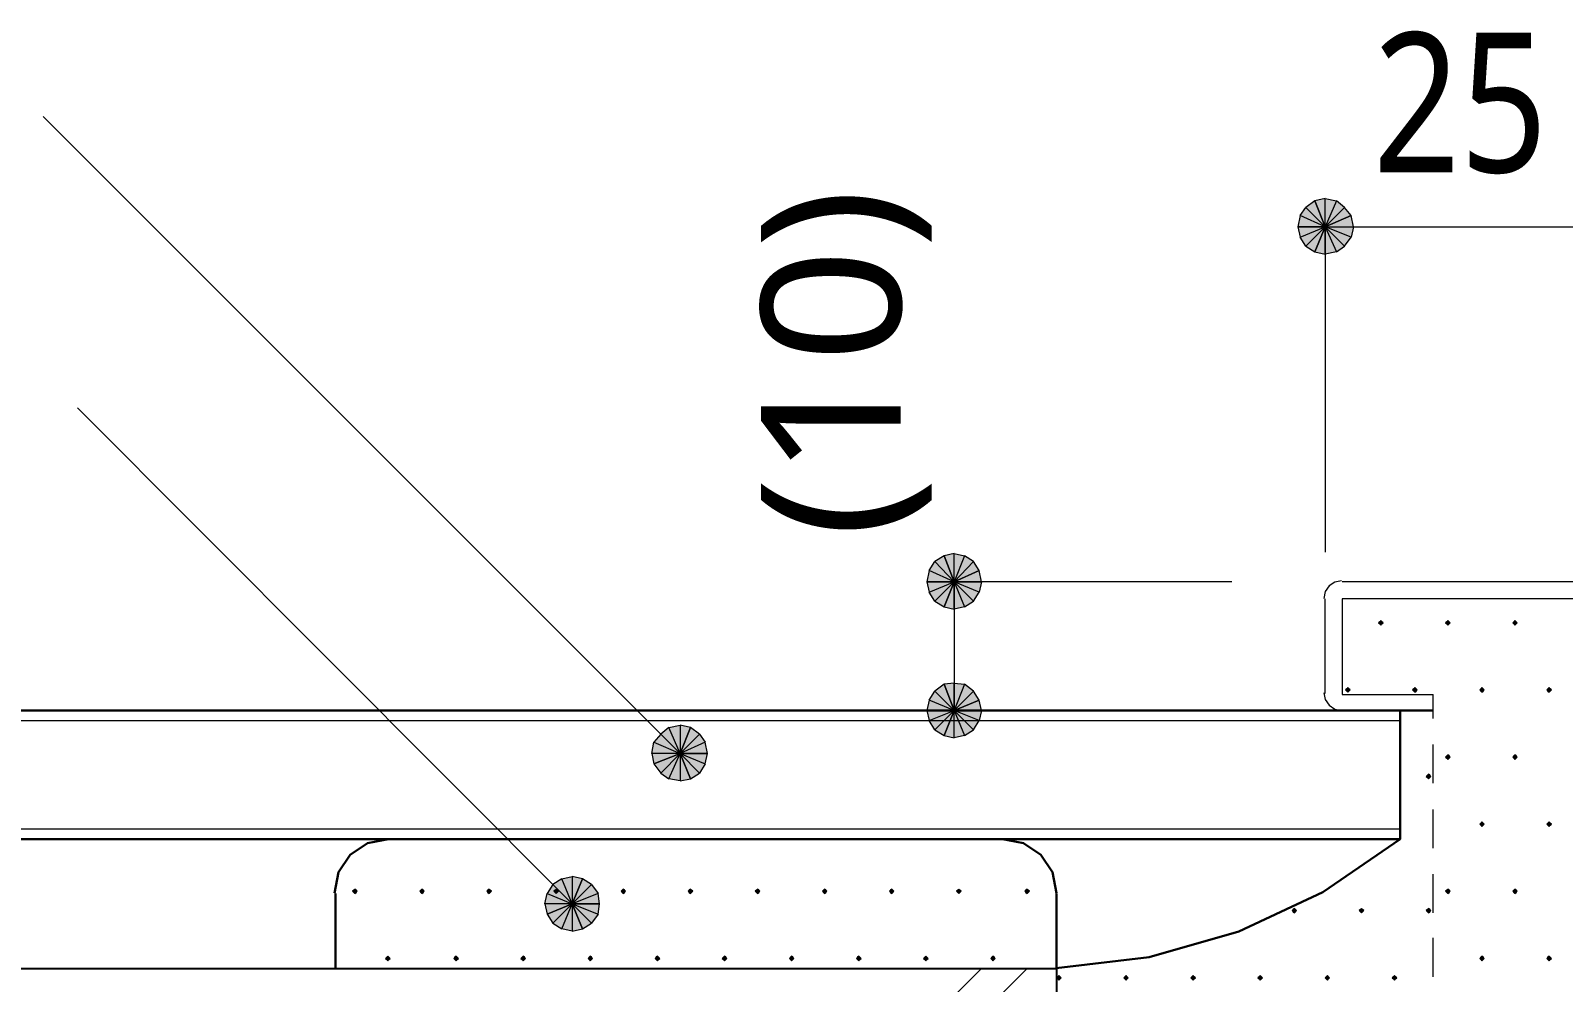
# Model space of a CAD drawing. Header units: millimetres. Extents: x 0 to 420, y 0 to 297.
# Drawn here: x 234.17 to 262.69, y 236.16 to 253.86 of the extents above; entities that cross this region are included whole.
import ezdxf
from ezdxf.enums import TextEntityAlignment as Align

# ---------------------------------------------------------------- set-up
doc = ezdxf.new("R2010")
doc.units = ezdxf.units.MM
doc.styles.add('kst32b', font='NotoSansJP-Variable.ttf')

msp = doc.modelspace()

# ---------------------------------------------------------------- hatches: boundary and pattern name
h = msp.add_hatch(color=7)
h.paths.add_polyline_path([(258.614, 250.571), (258.466, 250.698), (258.254, 250.211), (258.614, 250.571)])
h.paths.add_polyline_path([(258.466, 250.698), (258.254, 250.211), (258.254, 250.74), (258.466, 250.698)])
h.paths.add_polyline_path([(258.254, 250.211), (258.254, 250.74), (258.064, 250.698), (258.254, 250.211)])
h = msp.add_hatch(color=7)
h.paths.add_polyline_path([(258.064, 250.698), (257.895, 250.571), (258.254, 250.211), (258.064, 250.698)])
h.paths.add_polyline_path([(257.895, 250.571), (258.254, 250.211), (257.789, 250.423), (257.895, 250.571)])
h.paths.add_polyline_path([(258.254, 250.211), (257.789, 250.423), (257.746, 250.211), (258.254, 250.211)])
for points in [[(258.741, 250.423), (258.614, 250.571), (258.254, 250.211), (258.741, 250.423)], [(251.82, 243.819), (251.714, 243.988), (251.354, 243.607), (251.82, 243.819)], [(259.292, 242.887), (259.271, 242.866), (259.249, 242.845), (259.271, 242.824), (259.292, 242.803), (259.313, 242.824), (259.334, 242.845), (259.313, 242.866), (259.292, 242.887)], [(260.541, 242.887), (260.519, 242.866), (260.498, 242.845), (260.519, 242.824), (260.541, 242.803), (260.562, 242.824), (260.583, 242.845), (260.562, 242.866), (260.541, 242.887)], [(261.789, 242.887), (261.768, 242.866), (261.747, 242.845), (261.768, 242.824), (261.789, 242.803), (261.811, 242.824), (261.832, 242.845), (261.811, 242.866), (261.789, 242.887)], [(258.678, 241.639), (258.657, 241.617), (258.636, 241.596), (258.657, 241.575), (258.678, 241.554), (258.699, 241.575), (258.72, 241.596), (258.699, 241.617), (258.678, 241.639)], [(259.927, 241.639), (259.905, 241.617), (259.884, 241.596), (259.905, 241.575), (259.927, 241.554), (259.948, 241.575), (259.969, 241.596), (259.948, 241.617), (259.927, 241.639)], [(261.175, 241.639), (261.154, 241.617), (261.133, 241.596), (261.154, 241.575), (261.175, 241.554), (261.197, 241.575), (261.218, 241.596), (261.197, 241.617), (261.175, 241.639)], [(262.424, 241.639), (262.403, 241.617), (262.382, 241.596), (262.403, 241.575), (262.424, 241.554), (262.446, 241.575), (262.467, 241.596), (262.446, 241.617), (262.424, 241.639)], [(251.82, 241.406), (251.714, 241.575), (251.354, 241.215), (251.82, 241.406)], [(245.766, 240.221), (245.893, 240.051), (246.253, 240.411), (245.766, 240.221)], [(260.541, 240.39), (260.519, 240.369), (260.498, 240.347), (260.519, 240.326), (260.541, 240.305), (260.562, 240.326), (260.583, 240.347), (260.562, 240.369), (260.541, 240.39)], [(261.789, 240.39), (261.768, 240.369), (261.747, 240.347), (261.768, 240.326), (261.789, 240.305), (261.811, 240.326), (261.832, 240.347), (261.811, 240.369), (261.789, 240.39)], [(260.181, 240.03), (260.16, 240.009), (260.138, 239.988), (260.16, 239.966), (260.181, 239.945), (260.202, 239.966), (260.223, 239.988), (260.202, 240.009), (260.181, 240.03)], [(261.175, 239.141), (261.154, 239.12), (261.133, 239.099), (261.154, 239.078), (261.175, 239.056), (261.197, 239.078), (261.218, 239.099), (261.197, 239.12), (261.175, 239.141)], [(262.424, 239.141), (262.403, 239.12), (262.382, 239.099), (262.403, 239.078), (262.424, 239.056), (262.446, 239.078), (262.467, 239.099), (262.446, 239.12), (262.424, 239.141)], [(240.199, 237.892), (240.178, 237.871), (240.157, 237.85), (240.178, 237.829), (240.199, 237.807), (240.221, 237.829), (240.242, 237.85), (240.221, 237.871), (240.199, 237.892)], [(241.448, 237.892), (241.427, 237.871), (241.406, 237.85), (241.427, 237.829), (241.448, 237.807), (241.469, 237.829), (241.491, 237.85), (241.469, 237.871), (241.448, 237.892)], [(242.697, 237.892), (242.676, 237.871), (242.655, 237.85), (242.676, 237.829), (242.697, 237.807), (242.718, 237.829), (242.739, 237.85), (242.718, 237.871), (242.697, 237.892)], [(243.946, 237.892), (243.925, 237.871), (243.904, 237.85), (243.925, 237.829), (243.946, 237.807), (243.967, 237.829), (243.988, 237.85), (243.967, 237.871), (243.946, 237.892)], [(245.195, 237.892), (245.173, 237.871), (245.152, 237.85), (245.173, 237.829), (245.195, 237.807), (245.216, 237.829), (245.237, 237.85), (245.216, 237.871), (245.195, 237.892)], [(246.444, 237.892), (246.422, 237.871), (246.401, 237.85), (246.422, 237.829), (246.444, 237.807), (246.465, 237.829), (246.486, 237.85), (246.465, 237.871), (246.444, 237.892)], [(247.692, 237.892), (247.671, 237.871), (247.65, 237.85), (247.671, 237.829), (247.692, 237.807), (247.714, 237.829), (247.735, 237.85), (247.714, 237.871), (247.692, 237.892)], [(248.941, 237.892), (248.92, 237.871), (248.899, 237.85), (248.92, 237.829), (248.941, 237.807), (248.962, 237.829), (248.984, 237.85), (248.962, 237.871), (248.941, 237.892)], [(250.19, 237.892), (250.169, 237.871), (250.148, 237.85), (250.169, 237.829), (250.19, 237.807), (250.211, 237.829), (250.232, 237.85), (250.211, 237.871), (250.19, 237.892)], [(251.439, 237.892), (251.418, 237.871), (251.396, 237.85), (251.418, 237.829), (251.439, 237.807), (251.46, 237.829), (251.481, 237.85), (251.46, 237.871), (251.439, 237.892)], [(252.709, 237.892), (252.688, 237.871), (252.666, 237.85), (252.688, 237.829), (252.709, 237.807), (252.73, 237.829), (252.751, 237.85), (252.73, 237.871), (252.709, 237.892)], [(260.541, 237.892), (260.519, 237.871), (260.498, 237.85), (260.519, 237.829), (260.541, 237.807), (260.562, 237.829), (260.583, 237.85), (260.562, 237.871), (260.541, 237.892)], [(261.789, 237.892), (261.768, 237.871), (261.747, 237.85), (261.768, 237.829), (261.789, 237.807), (261.811, 237.829), (261.832, 237.85), (261.811, 237.871), (261.789, 237.892)], [(243.777, 237.426), (243.882, 237.257), (244.242, 237.617), (243.777, 237.426)], [(257.683, 237.532), (257.662, 237.511), (257.641, 237.49), (257.662, 237.469), (257.683, 237.448), (257.704, 237.469), (257.725, 237.49), (257.704, 237.511), (257.683, 237.532)], [(258.932, 237.532), (258.911, 237.511), (258.889, 237.49), (258.911, 237.469), (258.932, 237.448), (258.953, 237.469), (258.974, 237.49), (258.953, 237.511), (258.932, 237.532)], [(260.181, 237.532), (260.16, 237.511), (260.138, 237.49), (260.16, 237.469), (260.181, 237.448), (260.202, 237.469), (260.223, 237.49), (260.202, 237.511), (260.181, 237.532)], [(240.813, 236.643), (240.792, 236.622), (240.771, 236.601), (240.792, 236.58), (240.813, 236.559), (240.834, 236.58), (240.855, 236.601), (240.834, 236.622), (240.813, 236.643)], [(242.083, 236.643), (242.062, 236.622), (242.041, 236.601), (242.062, 236.58), (242.083, 236.559), (242.104, 236.58), (242.125, 236.601), (242.104, 236.622), (242.083, 236.643)], [(243.332, 236.643), (243.311, 236.622), (243.29, 236.601), (243.311, 236.58), (243.332, 236.559), (243.353, 236.58), (243.374, 236.601), (243.353, 236.622), (243.332, 236.643)], [(244.581, 236.643), (244.56, 236.622), (244.539, 236.601), (244.56, 236.58), (244.581, 236.559), (244.602, 236.58), (244.623, 236.601), (244.602, 236.622), (244.581, 236.643)], [(245.83, 236.643), (245.809, 236.622), (245.787, 236.601), (245.809, 236.58), (245.83, 236.559), (245.851, 236.58), (245.872, 236.601), (245.851, 236.622), (245.83, 236.643)], [(247.079, 236.643), (247.057, 236.622), (247.036, 236.601), (247.057, 236.58), (247.079, 236.559), (247.1, 236.58), (247.121, 236.601), (247.1, 236.622), (247.079, 236.643)], [(248.327, 236.643), (248.306, 236.622), (248.285, 236.601), (248.306, 236.58), (248.327, 236.559), (248.348, 236.58), (248.37, 236.601), (248.348, 236.622), (248.327, 236.643)], [(249.576, 236.643), (249.555, 236.622), (249.534, 236.601), (249.555, 236.58), (249.576, 236.559), (249.597, 236.58), (249.619, 236.601), (249.597, 236.622), (249.576, 236.643)], [(250.825, 236.643), (250.804, 236.622), (250.783, 236.601), (250.804, 236.58), (250.825, 236.559), (250.846, 236.58), (250.867, 236.601), (250.846, 236.622), (250.825, 236.643)], [(252.074, 236.643), (252.053, 236.622), (252.032, 236.601), (252.053, 236.58), (252.074, 236.559), (252.095, 236.58), (252.116, 236.601), (252.095, 236.622), (252.074, 236.643)], [(261.175, 236.643), (261.154, 236.622), (261.133, 236.601), (261.154, 236.58), (261.175, 236.559), (261.197, 236.58), (261.218, 236.601), (261.197, 236.622), (261.175, 236.643)], [(262.424, 236.643), (262.403, 236.622), (262.382, 236.601), (262.403, 236.58), (262.424, 236.559), (262.446, 236.58), (262.467, 236.601), (262.446, 236.622), (262.424, 236.643)], [(253.302, 236.283), (253.28, 236.262), (253.259, 236.241), (253.28, 236.22), (253.302, 236.199), (253.323, 236.22), (253.344, 236.241), (253.323, 236.262), (253.302, 236.283)], [(254.55, 236.283), (254.529, 236.262), (254.508, 236.241), (254.529, 236.22), (254.55, 236.199), (254.571, 236.22), (254.593, 236.241), (254.571, 236.262), (254.55, 236.283)], [(255.799, 236.283), (255.778, 236.262), (255.757, 236.241), (255.778, 236.22), (255.799, 236.199), (255.82, 236.22), (255.841, 236.241), (255.82, 236.262), (255.799, 236.283)], [(257.048, 236.283), (257.027, 236.262), (257.006, 236.241), (257.027, 236.22), (257.048, 236.199), (257.069, 236.22), (257.09, 236.241), (257.069, 236.262), (257.048, 236.283)], [(258.297, 236.283), (258.276, 236.262), (258.254, 236.241), (258.276, 236.22), (258.297, 236.199), (258.318, 236.22), (258.339, 236.241), (258.318, 236.262), (258.297, 236.283)], [(259.546, 236.283), (259.525, 236.262), (259.503, 236.241), (259.525, 236.22), (259.546, 236.199), (259.567, 236.22), (259.588, 236.241), (259.567, 236.262), (259.546, 236.283)]]:
    msp.add_hatch(color=7).paths.add_polyline_path(points)
h = msp.add_hatch(color=7)
h.paths.add_polyline_path([(257.746, 250.211), (257.789, 250.021), (258.254, 250.211), (257.746, 250.211)])
h.paths.add_polyline_path([(257.789, 250.021), (258.254, 250.211), (257.895, 249.851), (257.789, 250.021)])
h.paths.add_polyline_path([(258.254, 250.211), (257.895, 249.851), (258.064, 249.746), (258.254, 250.211)])
h = msp.add_hatch(color=7)
h.paths.add_polyline_path([(258.064, 249.746), (258.254, 249.703), (258.254, 250.211), (258.064, 249.746)])
h.paths.add_polyline_path([(258.254, 249.703), (258.254, 250.211), (258.466, 249.746), (258.254, 249.703)])
h.paths.add_polyline_path([(258.254, 250.211), (258.466, 249.746), (258.614, 249.851), (258.254, 250.211)])
h = msp.add_hatch(color=7)
h.paths.add_polyline_path([(258.614, 249.851), (258.741, 250.021), (258.254, 250.211), (258.614, 249.851)])
h.paths.add_polyline_path([(258.741, 250.021), (258.254, 250.211), (258.784, 250.211), (258.741, 250.021)])
h.paths.add_polyline_path([(258.254, 250.211), (258.784, 250.211), (258.741, 250.423), (258.254, 250.211)])
h = msp.add_hatch(color=7)
h.paths.add_polyline_path([(251.164, 244.094), (250.994, 243.988), (251.354, 243.607), (251.164, 244.094)])
h.paths.add_polyline_path([(250.994, 243.988), (251.354, 243.607), (250.889, 243.819), (250.994, 243.988)])
h.paths.add_polyline_path([(251.354, 243.607), (250.889, 243.819), (250.846, 243.607), (251.354, 243.607)])
h = msp.add_hatch(color=7)
h.paths.add_polyline_path([(251.714, 243.988), (251.545, 244.094), (251.354, 243.607), (251.714, 243.988)])
h.paths.add_polyline_path([(251.545, 244.094), (251.354, 243.607), (251.354, 244.136), (251.545, 244.094)])
h.paths.add_polyline_path([(251.354, 243.607), (251.354, 244.136), (251.164, 244.094), (251.354, 243.607)])
h = msp.add_hatch(color=7)
h.paths.add_polyline_path([(250.846, 243.607), (250.889, 243.417), (251.354, 243.607), (250.846, 243.607)])
h.paths.add_polyline_path([(250.889, 243.417), (251.354, 243.607), (250.994, 243.247), (250.889, 243.417)])
h.paths.add_polyline_path([(251.354, 243.607), (250.994, 243.247), (251.164, 243.141), (251.354, 243.607)])
h = msp.add_hatch(color=7)
h.paths.add_polyline_path([(251.164, 243.141), (251.354, 243.099), (251.354, 243.607), (251.164, 243.141)])
h.paths.add_polyline_path([(251.354, 243.099), (251.354, 243.607), (251.545, 243.141), (251.354, 243.099)])
h.paths.add_polyline_path([(251.354, 243.607), (251.545, 243.141), (251.714, 243.247), (251.354, 243.607)])
h = msp.add_hatch(color=7)
h.paths.add_polyline_path([(251.714, 243.247), (251.82, 243.417), (251.354, 243.607), (251.714, 243.247)])
h.paths.add_polyline_path([(251.82, 243.417), (251.354, 243.607), (251.862, 243.607), (251.82, 243.417)])
h.paths.add_polyline_path([(251.354, 243.607), (251.862, 243.607), (251.82, 243.819), (251.354, 243.607)])
h = msp.add_hatch(color=7)
h.paths.add_polyline_path([(251.164, 241.702), (250.994, 241.575), (251.354, 241.215), (251.164, 241.702)])
h.paths.add_polyline_path([(250.994, 241.575), (251.354, 241.215), (250.889, 241.406), (250.994, 241.575)])
h.paths.add_polyline_path([(251.354, 241.215), (250.889, 241.406), (250.846, 241.215), (251.354, 241.215)])
h = msp.add_hatch(color=7)
h.paths.add_polyline_path([(251.714, 241.575), (251.545, 241.702), (251.354, 241.215), (251.714, 241.575)])
h.paths.add_polyline_path([(251.545, 241.702), (251.354, 241.215), (251.354, 241.723), (251.545, 241.702)])
h.paths.add_polyline_path([(251.354, 241.215), (251.354, 241.723), (251.164, 241.702), (251.354, 241.215)])
h = msp.add_hatch(color=7)
h.paths.add_polyline_path([(251.714, 240.855), (251.82, 241.025), (251.354, 241.215), (251.714, 240.855)])
h.paths.add_polyline_path([(251.82, 241.025), (251.354, 241.215), (251.862, 241.215), (251.82, 241.025)])
h.paths.add_polyline_path([(251.354, 241.215), (251.862, 241.215), (251.82, 241.406), (251.354, 241.215)])
h = msp.add_hatch(color=7)
h.paths.add_polyline_path([(250.846, 241.215), (250.889, 241.025), (251.354, 241.215), (250.846, 241.215)])
h.paths.add_polyline_path([(250.889, 241.025), (251.354, 241.215), (250.994, 240.855), (250.889, 241.025)])
h.paths.add_polyline_path([(251.354, 241.215), (250.994, 240.855), (251.164, 240.75), (251.354, 241.215)])
h = msp.add_hatch(color=7)
h.paths.add_polyline_path([(251.164, 240.75), (251.354, 240.707), (251.354, 241.215), (251.164, 240.75)])
h.paths.add_polyline_path([(251.354, 240.707), (251.354, 241.215), (251.545, 240.75), (251.354, 240.707)])
h.paths.add_polyline_path([(251.354, 241.215), (251.545, 240.75), (251.714, 240.855), (251.354, 241.215)])
h = msp.add_hatch(color=7)
h.paths.add_polyline_path([(245.893, 240.771), (245.766, 240.623), (246.253, 240.411), (245.893, 240.771)])
h.paths.add_polyline_path([(245.766, 240.623), (246.253, 240.411), (245.724, 240.411), (245.766, 240.623)])
h.paths.add_polyline_path([(246.253, 240.411), (245.724, 240.411), (245.766, 240.221), (246.253, 240.411)])
h = msp.add_hatch(color=7)
h.paths.add_polyline_path([(246.444, 240.898), (246.253, 240.94), (246.253, 240.411), (246.444, 240.898)])
h.paths.add_polyline_path([(246.253, 240.94), (246.253, 240.411), (246.041, 240.898), (246.253, 240.94)])
h.paths.add_polyline_path([(246.253, 240.411), (246.041, 240.898), (245.893, 240.771), (246.253, 240.411)])
h = msp.add_hatch(color=7)
h.paths.add_polyline_path([(246.761, 240.411), (246.719, 240.623), (246.253, 240.411), (246.761, 240.411)])
h.paths.add_polyline_path([(246.719, 240.623), (246.253, 240.411), (246.613, 240.771), (246.719, 240.623)])
h.paths.add_polyline_path([(246.253, 240.411), (246.613, 240.771), (246.444, 240.898), (246.253, 240.411)])
h = msp.add_hatch(color=7)
h.paths.add_polyline_path([(245.893, 240.051), (246.041, 239.945), (246.253, 240.411), (245.893, 240.051)])
h.paths.add_polyline_path([(246.041, 239.945), (246.253, 240.411), (246.253, 239.903), (246.041, 239.945)])
h.paths.add_polyline_path([(246.253, 240.411), (246.253, 239.903), (246.444, 239.945), (246.253, 240.411)])
h = msp.add_hatch(color=7)
h.paths.add_polyline_path([(246.444, 239.945), (246.613, 240.051), (246.253, 240.411), (246.444, 239.945)])
h.paths.add_polyline_path([(246.613, 240.051), (246.253, 240.411), (246.719, 240.221), (246.613, 240.051)])
h.paths.add_polyline_path([(246.253, 240.411), (246.719, 240.221), (246.761, 240.411), (246.253, 240.411)])
h = msp.add_hatch(color=7)
h.paths.add_polyline_path([(243.882, 237.977), (243.777, 237.807), (244.242, 237.617), (243.882, 237.977)])
h.paths.add_polyline_path([(243.777, 237.807), (244.242, 237.617), (243.734, 237.617), (243.777, 237.807)])
h.paths.add_polyline_path([(244.242, 237.617), (243.734, 237.617), (243.777, 237.426), (244.242, 237.617)])
h = msp.add_hatch(color=7)
h.paths.add_polyline_path([(244.433, 238.083), (244.242, 238.125), (244.242, 237.617), (244.433, 238.083)])
h.paths.add_polyline_path([(244.242, 238.125), (244.242, 237.617), (244.052, 238.083), (244.242, 238.125)])
h.paths.add_polyline_path([(244.242, 237.617), (244.052, 238.083), (243.882, 237.977), (244.242, 237.617)])
h = msp.add_hatch(color=7)
h.paths.add_polyline_path([(244.75, 237.617), (244.729, 237.807), (244.242, 237.617), (244.75, 237.617)])
h.paths.add_polyline_path([(244.729, 237.807), (244.242, 237.617), (244.602, 237.977), (244.729, 237.807)])
h.paths.add_polyline_path([(244.242, 237.617), (244.602, 237.977), (244.433, 238.083), (244.242, 237.617)])
h = msp.add_hatch(color=7)
h.paths.add_polyline_path([(243.882, 237.257), (244.052, 237.151), (244.242, 237.617), (243.882, 237.257)])
h.paths.add_polyline_path([(244.052, 237.151), (244.242, 237.617), (244.242, 237.109), (244.052, 237.151)])
h.paths.add_polyline_path([(244.242, 237.617), (244.242, 237.109), (244.433, 237.151), (244.242, 237.617)])
h = msp.add_hatch(color=7)
h.paths.add_polyline_path([(244.433, 237.151), (244.602, 237.257), (244.242, 237.617), (244.433, 237.151)])
h.paths.add_polyline_path([(244.602, 237.257), (244.242, 237.617), (244.729, 237.426), (244.602, 237.257)])
h.paths.add_polyline_path([(244.242, 237.617), (244.729, 237.426), (244.75, 237.617), (244.242, 237.617)])

# ---------------------------------------------------------------- linework, layer by layer
at = {"lineweight": 13}
for points in [[(246.253, 240.411), (234.4, 252.264)], [(258.254, 250.211), (258.254, 244.157)], [(258.254, 250.211), (263.271, 250.211), (263.864, 250.211)], [(244.242, 237.617), (235.035, 246.846)], [(256.519, 243.607), (251.354, 243.607)], [(251.354, 243.607), (251.354, 241.215)], [(258.561, 243.628), (258.434, 243.603), (258.329, 243.532), (258.259, 243.428), (258.233, 243.3)], [(262.932, 243.607), (258.572, 243.607)], [(258.254, 241.533), (258.254, 243.29)], [(258.572, 243.29), (258.572, 241.512)], [(262.932, 243.29), (258.572, 243.29)], [(258.233, 241.543), (258.259, 241.416), (258.329, 241.311), (258.434, 241.241), (258.561, 241.215)], [(258.572, 241.512), (260.265, 241.512)], [(260.265, 241.067), (260.265, 241.512)], [(228.346, 241.025), (259.652, 241.025)], [(258.572, 241.215), (260.265, 241.215)], [(260.265, 239.861), (260.265, 240.58)], [(260.265, 238.654), (260.265, 239.374)], [(228.346, 239.014), (259.652, 239.014)], [(260.265, 237.448), (260.265, 238.167)], [(260.265, 236.262), (260.265, 236.982)], [(231.86, 216.408), (251.862, 236.411)], [(232.706, 216.408), (252.709, 236.411)]]:
    msp.add_lwpolyline(points, dxfattribs=at)
at = {"lineweight": 0}
for points in [[(258.254, 250.211), (258.254, 250.74), (258.064, 250.698)], [(258.466, 250.698), (258.254, 250.211), (258.254, 250.74)], [(257.895, 250.571), (258.254, 250.211), (257.789, 250.423)], [(258.064, 250.698), (257.895, 250.571), (258.254, 250.211)], [(258.614, 250.571), (258.466, 250.698), (258.254, 250.211)], [(258.741, 250.423), (258.614, 250.571), (258.254, 250.211)], [(258.254, 250.211), (257.789, 250.423), (257.746, 250.211)], [(257.746, 250.211), (257.789, 250.021), (258.254, 250.211)], [(257.789, 250.021), (258.254, 250.211), (257.895, 249.851)], [(258.254, 250.211), (257.895, 249.851), (258.064, 249.746)], [(258.064, 249.746), (258.254, 249.703), (258.254, 250.211)], [(258.254, 250.211), (258.784, 250.211), (258.741, 250.423)], [(258.254, 249.703), (258.254, 250.211), (258.466, 249.746)], [(258.254, 250.211), (258.466, 249.746), (258.614, 249.851)], [(258.614, 249.851), (258.741, 250.021), (258.254, 250.211)], [(258.741, 250.021), (258.254, 250.211), (258.784, 250.211)], [(250.994, 243.988), (251.354, 243.607), (250.889, 243.819)], [(251.164, 244.094), (250.994, 243.988), (251.354, 243.607)], [(251.354, 243.607), (251.354, 244.136), (251.164, 244.094)], [(251.545, 244.094), (251.354, 243.607), (251.354, 244.136)], [(251.714, 243.988), (251.545, 244.094), (251.354, 243.607)], [(251.82, 243.819), (251.714, 243.988), (251.354, 243.607)], [(251.354, 243.607), (250.889, 243.819), (250.846, 243.607)], [(250.846, 243.607), (250.889, 243.417), (251.354, 243.607)], [(250.889, 243.417), (251.354, 243.607), (250.994, 243.247)], [(251.354, 243.607), (250.994, 243.247), (251.164, 243.141)], [(251.164, 243.141), (251.354, 243.099), (251.354, 243.607)], [(251.354, 243.607), (251.862, 243.607), (251.82, 243.819)], [(251.354, 243.099), (251.354, 243.607), (251.545, 243.141)], [(251.354, 243.607), (251.545, 243.141), (251.714, 243.247)], [(251.714, 243.247), (251.82, 243.417), (251.354, 243.607)], [(251.82, 243.417), (251.354, 243.607), (251.862, 243.607)], [(259.292, 242.887), (259.271, 242.866), (259.249, 242.845), (259.271, 242.824), (259.292, 242.803), (259.313, 242.824), (259.334, 242.845), (259.313, 242.866)], [(260.541, 242.887), (260.519, 242.866), (260.498, 242.845), (260.519, 242.824), (260.541, 242.803), (260.562, 242.824), (260.583, 242.845), (260.562, 242.866)], [(261.789, 242.887), (261.768, 242.866), (261.747, 242.845), (261.768, 242.824), (261.789, 242.803), (261.811, 242.824), (261.832, 242.845), (261.811, 242.866)], [(251.164, 241.702), (250.994, 241.575), (251.354, 241.215)], [(251.354, 241.215), (251.354, 241.723), (251.164, 241.702)], [(251.545, 241.702), (251.354, 241.215), (251.354, 241.723)], [(251.714, 241.575), (251.545, 241.702), (251.354, 241.215)], [(258.678, 241.639), (258.657, 241.617), (258.636, 241.596), (258.657, 241.575), (258.678, 241.554), (258.699, 241.575), (258.72, 241.596), (258.699, 241.617)], [(259.927, 241.639), (259.905, 241.617), (259.884, 241.596), (259.905, 241.575), (259.927, 241.554), (259.948, 241.575), (259.969, 241.596), (259.948, 241.617)], [(261.175, 241.639), (261.154, 241.617), (261.133, 241.596), (261.154, 241.575), (261.175, 241.554), (261.197, 241.575), (261.218, 241.596), (261.197, 241.617)], [(262.424, 241.639), (262.403, 241.617), (262.382, 241.596), (262.403, 241.575), (262.424, 241.554), (262.446, 241.575), (262.467, 241.596), (262.446, 241.617)], [(251.354, 241.215), (250.889, 241.406), (250.846, 241.215)], [(250.994, 241.575), (251.354, 241.215), (250.889, 241.406)], [(251.82, 241.406), (251.714, 241.575), (251.354, 241.215)], [(251.354, 241.215), (251.862, 241.215), (251.82, 241.406)], [(250.846, 241.215), (250.889, 241.025), (251.354, 241.215)], [(250.889, 241.025), (251.354, 241.215), (250.994, 240.855)], [(251.354, 241.215), (250.994, 240.855), (251.164, 240.75)], [(251.164, 240.75), (251.354, 240.707), (251.354, 241.215)], [(251.354, 240.707), (251.354, 241.215), (251.545, 240.75)], [(251.354, 241.215), (251.545, 240.75), (251.714, 240.855)], [(251.714, 240.855), (251.82, 241.025), (251.354, 241.215)], [(251.82, 241.025), (251.354, 241.215), (251.862, 241.215)], [(245.893, 240.771), (245.766, 240.623), (246.253, 240.411)], [(246.253, 240.411), (246.041, 240.898), (245.893, 240.771)], [(246.253, 240.94), (246.253, 240.411), (246.041, 240.898)], [(246.444, 240.898), (246.253, 240.94), (246.253, 240.411)], [(246.253, 240.411), (246.613, 240.771), (246.444, 240.898)], [(246.719, 240.623), (246.253, 240.411), (246.613, 240.771)], [(245.766, 240.623), (246.253, 240.411), (245.724, 240.411)], [(246.761, 240.411), (246.719, 240.623), (246.253, 240.411)], [(246.253, 240.411), (245.724, 240.411), (245.766, 240.221)], [(245.766, 240.221), (245.893, 240.051), (246.253, 240.411)], [(245.893, 240.051), (246.041, 239.945), (246.253, 240.411)], [(246.041, 239.945), (246.253, 240.411), (246.253, 239.903)], [(246.253, 240.411), (246.253, 239.903), (246.444, 239.945)], [(246.444, 239.945), (246.613, 240.051), (246.253, 240.411)], [(246.613, 240.051), (246.253, 240.411), (246.719, 240.221)], [(246.253, 240.411), (246.719, 240.221), (246.761, 240.411)], [(260.541, 240.39), (260.519, 240.369), (260.498, 240.347), (260.519, 240.326), (260.541, 240.305), (260.562, 240.326), (260.583, 240.347), (260.562, 240.369)], [(261.789, 240.39), (261.768, 240.369), (261.747, 240.347), (261.768, 240.326), (261.789, 240.305), (261.811, 240.326), (261.832, 240.347), (261.811, 240.369)], [(260.181, 240.03), (260.16, 240.009), (260.138, 239.988), (260.16, 239.966), (260.181, 239.945), (260.202, 239.966), (260.223, 239.988), (260.202, 240.009)], [(261.175, 239.141), (261.154, 239.12), (261.133, 239.099), (261.154, 239.078), (261.175, 239.056), (261.197, 239.078), (261.218, 239.099), (261.197, 239.12)], [(262.424, 239.141), (262.403, 239.12), (262.382, 239.099), (262.403, 239.078), (262.424, 239.056), (262.446, 239.078), (262.467, 239.099), (262.446, 239.12)], [(240.199, 237.892), (240.178, 237.871), (240.157, 237.85), (240.178, 237.829), (240.199, 237.807), (240.221, 237.829), (240.242, 237.85), (240.221, 237.871)], [(241.448, 237.892), (241.427, 237.871), (241.406, 237.85), (241.427, 237.829), (241.448, 237.807), (241.469, 237.829), (241.491, 237.85), (241.469, 237.871)], [(242.697, 237.892), (242.676, 237.871), (242.655, 237.85), (242.676, 237.829), (242.697, 237.807), (242.718, 237.829), (242.739, 237.85), (242.718, 237.871)], [(243.882, 237.977), (243.777, 237.807), (244.242, 237.617)], [(244.242, 237.617), (244.052, 238.083), (243.882, 237.977)], [(243.946, 237.892), (243.925, 237.871), (243.904, 237.85), (243.925, 237.829), (243.946, 237.807), (243.967, 237.829), (243.988, 237.85), (243.967, 237.871)], [(244.242, 238.125), (244.242, 237.617), (244.052, 238.083)], [(244.433, 238.083), (244.242, 238.125), (244.242, 237.617)], [(244.242, 237.617), (244.602, 237.977), (244.433, 238.083)], [(244.729, 237.807), (244.242, 237.617), (244.602, 237.977)], [(245.195, 237.892), (245.173, 237.871), (245.152, 237.85), (245.173, 237.829), (245.195, 237.807), (245.216, 237.829), (245.237, 237.85), (245.216, 237.871)], [(246.444, 237.892), (246.422, 237.871), (246.401, 237.85), (246.422, 237.829), (246.444, 237.807), (246.465, 237.829), (246.486, 237.85), (246.465, 237.871)], [(247.692, 237.892), (247.671, 237.871), (247.65, 237.85), (247.671, 237.829), (247.692, 237.807), (247.714, 237.829), (247.735, 237.85), (247.714, 237.871)], [(248.941, 237.892), (248.92, 237.871), (248.899, 237.85), (248.92, 237.829), (248.941, 237.807), (248.962, 237.829), (248.984, 237.85), (248.962, 237.871)], [(250.19, 237.892), (250.169, 237.871), (250.148, 237.85), (250.169, 237.829), (250.19, 237.807), (250.211, 237.829), (250.232, 237.85), (250.211, 237.871)], [(251.439, 237.892), (251.418, 237.871), (251.396, 237.85), (251.418, 237.829), (251.439, 237.807), (251.46, 237.829), (251.481, 237.85), (251.46, 237.871)], [(252.709, 237.892), (252.688, 237.871), (252.666, 237.85), (252.688, 237.829), (252.709, 237.807), (252.73, 237.829), (252.751, 237.85), (252.73, 237.871)], [(260.541, 237.892), (260.519, 237.871), (260.498, 237.85), (260.519, 237.829), (260.541, 237.807), (260.562, 237.829), (260.583, 237.85), (260.562, 237.871)], [(261.789, 237.892), (261.768, 237.871), (261.747, 237.85), (261.768, 237.829), (261.789, 237.807), (261.811, 237.829), (261.832, 237.85), (261.811, 237.871)], [(243.777, 237.807), (244.242, 237.617), (243.734, 237.617)], [(244.242, 237.617), (243.734, 237.617), (243.777, 237.426)], [(243.777, 237.426), (243.882, 237.257), (244.242, 237.617)], [(243.882, 237.257), (244.052, 237.151), (244.242, 237.617)], [(244.052, 237.151), (244.242, 237.617), (244.242, 237.109)], [(244.75, 237.617), (244.729, 237.807), (244.242, 237.617)], [(244.242, 237.617), (244.242, 237.109), (244.433, 237.151)], [(244.433, 237.151), (244.602, 237.257), (244.242, 237.617)], [(244.602, 237.257), (244.242, 237.617), (244.729, 237.426)], [(244.242, 237.617), (244.729, 237.426), (244.75, 237.617)], [(257.683, 237.532), (257.662, 237.511), (257.641, 237.49), (257.662, 237.469), (257.683, 237.448), (257.704, 237.469), (257.725, 237.49), (257.704, 237.511)], [(258.932, 237.532), (258.911, 237.511), (258.889, 237.49), (258.911, 237.469), (258.932, 237.448), (258.953, 237.469), (258.974, 237.49), (258.953, 237.511)], [(260.181, 237.532), (260.16, 237.511), (260.138, 237.49), (260.16, 237.469), (260.181, 237.448), (260.202, 237.469), (260.223, 237.49), (260.202, 237.511)], [(240.813, 236.643), (240.792, 236.622), (240.771, 236.601), (240.792, 236.58), (240.813, 236.559), (240.834, 236.58), (240.855, 236.601), (240.834, 236.622)], [(242.083, 236.643), (242.062, 236.622), (242.041, 236.601), (242.062, 236.58), (242.083, 236.559), (242.104, 236.58), (242.125, 236.601), (242.104, 236.622)], [(243.332, 236.643), (243.311, 236.622), (243.29, 236.601), (243.311, 236.58), (243.332, 236.559), (243.353, 236.58), (243.374, 236.601), (243.353, 236.622)], [(244.581, 236.643), (244.56, 236.622), (244.539, 236.601), (244.56, 236.58), (244.581, 236.559), (244.602, 236.58), (244.623, 236.601), (244.602, 236.622)], [(245.83, 236.643), (245.809, 236.622), (245.787, 236.601), (245.809, 236.58), (245.83, 236.559), (245.851, 236.58), (245.872, 236.601), (245.851, 236.622)], [(247.079, 236.643), (247.057, 236.622), (247.036, 236.601), (247.057, 236.58), (247.079, 236.559), (247.1, 236.58), (247.121, 236.601), (247.1, 236.622)], [(248.327, 236.643), (248.306, 236.622), (248.285, 236.601), (248.306, 236.58), (248.327, 236.559), (248.348, 236.58), (248.37, 236.601), (248.348, 236.622)], [(249.576, 236.643), (249.555, 236.622), (249.534, 236.601), (249.555, 236.58), (249.576, 236.559), (249.597, 236.58), (249.619, 236.601), (249.597, 236.622)], [(250.825, 236.643), (250.804, 236.622), (250.783, 236.601), (250.804, 236.58), (250.825, 236.559), (250.846, 236.58), (250.867, 236.601), (250.846, 236.622)], [(252.074, 236.643), (252.053, 236.622), (252.032, 236.601), (252.053, 236.58), (252.074, 236.559), (252.095, 236.58), (252.116, 236.601), (252.095, 236.622)], [(261.175, 236.643), (261.154, 236.622), (261.133, 236.601), (261.154, 236.58), (261.175, 236.559), (261.197, 236.58), (261.218, 236.601), (261.197, 236.622)], [(262.424, 236.643), (262.403, 236.622), (262.382, 236.601), (262.403, 236.58), (262.424, 236.559), (262.446, 236.58), (262.467, 236.601), (262.446, 236.622)], [(253.302, 236.283), (253.28, 236.262), (253.259, 236.241), (253.28, 236.22), (253.302, 236.199), (253.323, 236.22), (253.344, 236.241), (253.323, 236.262)], [(254.55, 236.283), (254.529, 236.262), (254.508, 236.241), (254.529, 236.22), (254.55, 236.199), (254.571, 236.22), (254.593, 236.241), (254.571, 236.262)], [(255.799, 236.283), (255.778, 236.262), (255.757, 236.241), (255.778, 236.22), (255.799, 236.199), (255.82, 236.22), (255.841, 236.241), (255.82, 236.262)], [(257.048, 236.283), (257.027, 236.262), (257.006, 236.241), (257.027, 236.22), (257.048, 236.199), (257.069, 236.22), (257.09, 236.241), (257.069, 236.262)], [(258.297, 236.283), (258.276, 236.262), (258.254, 236.241), (258.276, 236.22), (258.297, 236.199), (258.318, 236.22), (258.339, 236.241), (258.318, 236.262)], [(259.546, 236.283), (259.525, 236.262), (259.503, 236.241), (259.525, 236.22), (259.546, 236.199), (259.567, 236.22), (259.588, 236.241), (259.567, 236.262)]]:
    msp.add_lwpolyline(points, close=True, dxfattribs=at)
at = {"lineweight": 30}
for points in [[(228.346, 241.215), (260.265, 241.215)], [(259.652, 238.823), (259.652, 241.215)], [(228.346, 238.823), (259.652, 238.823)], [(240.824, 238.823), (240.432, 238.744), (240.113, 238.529), (239.897, 238.209), (239.818, 237.818)], [(253.259, 237.818), (253.18, 238.209), (252.965, 238.529), (252.645, 238.744), (252.254, 238.823)], [(253.252, 236.418), (254.983, 236.623), (256.648, 237.1), (258.216, 237.836), (259.654, 238.819)], [(239.839, 237.807), (239.839, 236.411)], [(253.259, 237.807), (253.259, 236.411)]]:
    msp.add_lwpolyline(points, dxfattribs=at)
at = {"lineweight": 25}
for points in [[(228.346, 236.411), (253.259, 236.411)], [(253.259, 236.411), (253.259, 216.408)]]:
    msp.add_lwpolyline(points, dxfattribs=at)

# ---------------------------------------------------------------- texts
at = {"style": 'kst32b'}
for s, p, p2 in [('25', (259.144, 251.227), (262.392, 251.227)), ('(10)', (250.359, 244.433), (250.359, 250.93))]:
    msp.add_text(s, height=2.5989, dxfattribs=at).set_placement(p, p2, align=Align.FIT)

doc.saveas('drawing.dxf')
